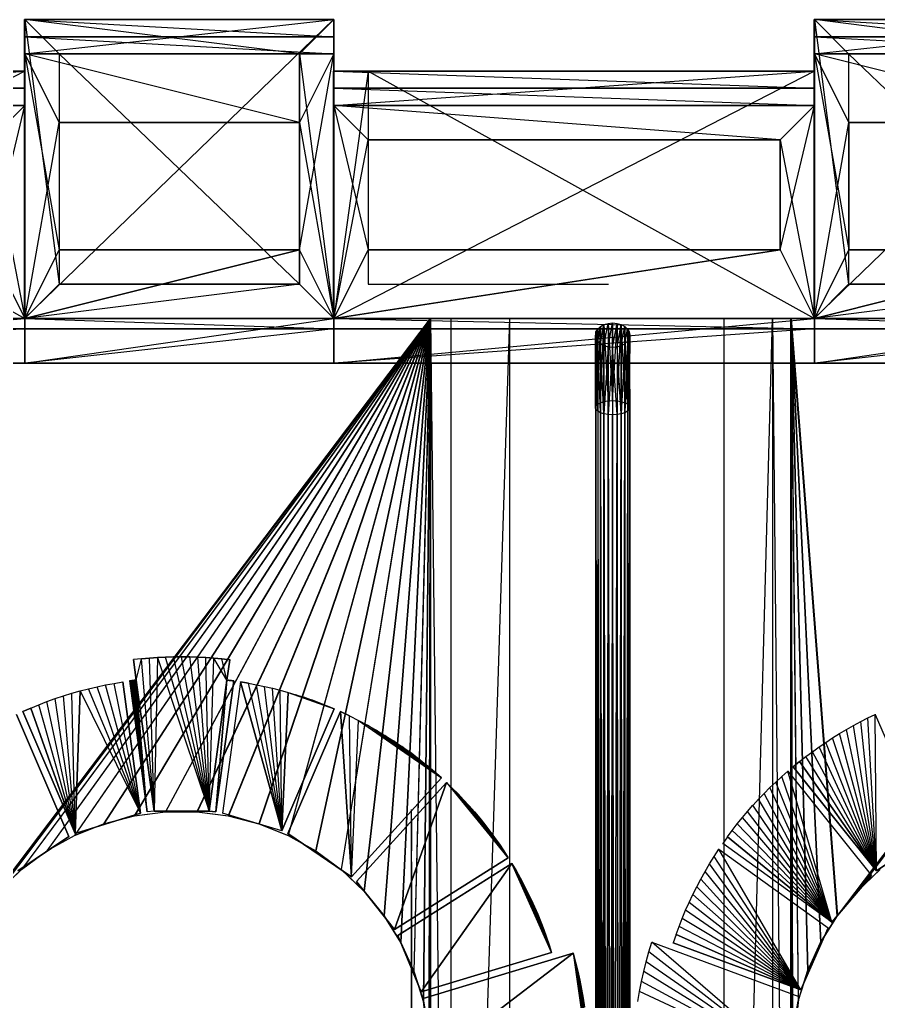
# Model space of a CAD drawing. Extents: x -41 to 47, y -35.8 to 51.3.
# Drawn here: x 22.722 to 25.222, y 44.107 to 46.965 of the extents above; entities that cross this region are included whole.
import ezdxf

# ---------------------------------------------------------------- set-up
doc = ezdxf.new("R2010")
doc.units = 0
doc.header["$MEASUREMENT"] = 0
doc.layers.add('PYDXF', color=8, linetype='CONTINUOUS')

msp = doc.modelspace()

# ---------------------------------------------------------------- linework, layer by layer
at = {"layer": 'PYDXF'}
for p, q in [((23.6357, 46.9654), (22.7362, 46.9654)), ((22.7362, 46.0954), (22.7362, 46.9654)), ((22.7362, 46.0954), (23.6357, 46.9654)), ((22.7366, 46.9654), (22.7362, 46.0954)), ((22.7362, 46.9654), (22.7366, 46.9654)), ((23.6361, 46.9654), (22.7366, 46.9654)), ((22.7366, 46.9654), (22.7366, 46.9154)), ((22.7366, 46.8654), (22.7366, 46.9654)), ((22.7366, 46.8654), (23.6361, 46.9654)), ((22.7366, 46.9654), (22.8365, 46.1954)), ((23.5361, 46.8654), (22.7366, 46.9654)), ((22.7366, 46.9654), (23.6361, 46.9654)), ((22.7366, 46.9654), (22.7366, 46.0954)), ((22.7366, 46.9654), (22.8365, 46.8654)), ((23.6357, 46.9654), (22.7366, 46.9654)), ((22.7366, 46.9654), (23.6362, 46.9154)), ((22.7366, 46.9154), (22.7366, 46.9654)), ((23.6361, 46.9654), (23.5361, 46.8654)), ((23.6357, 46.9654), (23.6357, 46.0954)), ((23.6357, 46.9654), (23.6361, 46.9654)), ((23.6357, 46.9654), (23.6361, 46.0954)), ((23.6361, 46.9654), (23.6361, 46.8654)), ((23.6361, 46.9654), (23.6361, 46.0954)), ((23.6362, 46.9654), (23.6362, 46.9154)), ((25.9344, 46.9654), (25.0349, 46.9654)), ((25.0349, 46.0954), (25.0349, 46.9654)), ((25.0349, 46.0954), (25.9344, 46.9654)), ((25.0353, 46.9654), (25.0349, 46.0954)), ((25.0349, 46.9654), (25.0353, 46.9654)), ((25.9348, 46.9654), (25.0353, 46.9654)), ((25.0353, 46.8654), (25.0353, 46.9654)), ((25.0353, 46.8654), (25.9348, 46.9654)), ((25.0354, 46.9154), (25.0353, 46.9654)), ((25.0353, 46.9654), (25.1352, 46.1954)), ((25.8348, 46.8654), (25.0353, 46.9654)), ((25.0353, 46.9654), (25.9348, 46.9654)), ((25.0353, 46.9654), (25.0353, 46.0954)), ((25.0353, 46.9654), (25.1352, 46.8654)), ((25.9344, 46.9654), (25.0353, 46.9654)), ((25.0354, 46.9654), (25.0354, 46.9154)), ((25.0354, 46.9654), (25.9349, 46.9654)), ((25.0354, 46.9654), (25.9349, 46.9154)), ((22.7366, 46.9154), (23.6361, 46.8654)), ((22.7366, 46.9154), (23.6362, 46.9154)), ((22.7366, 46.9154), (22.7366, 46.8654)), ((23.6362, 46.9154), (22.7366, 46.9154)), ((23.6361, 46.8654), (23.6361, 46.9154)), ((25.0354, 46.9154), (25.9349, 46.8654)), ((25.0354, 46.9154), (25.9349, 46.9154)), ((25.0354, 46.9154), (25.0354, 46.8654)), ((25.9349, 46.9154), (25.0354, 46.9154)), ((22.7366, 46.8654), (23.6361, 46.8654)), ((23.6361, 46.8654), (22.7366, 46.8654)), ((22.8365, 46.6654), (22.7366, 46.8654)), ((22.7366, 46.8654), (22.7366, 46.0954)), ((22.7366, 46.8654), (22.8365, 46.2954)), ((22.7366, 46.8654), (22.8365, 46.6654)), ((23.5361, 46.6654), (22.7366, 46.8654)), ((22.7366, 46.0954), (22.7366, 46.8654)), ((22.8365, 46.8654), (23.5361, 46.1954)), ((22.8365, 46.8654), (23.5361, 46.8654)), ((22.8365, 46.8654), (22.8365, 46.1954)), ((23.5361, 46.8654), (22.8365, 46.8654)), ((23.5361, 46.1954), (23.5361, 46.8654)), ((23.5361, 46.8654), (23.5361, 46.1954)), ((23.5361, 46.8654), (23.6361, 46.0954)), ((23.5361, 46.2954), (23.6361, 46.8654)), ((23.6361, 46.8654), (23.5362, 46.6654)), ((23.6361, 46.8654), (23.6361, 46.0954)), ((23.6361, 46.0954), (23.6361, 46.8654)), ((25.0353, 46.8654), (25.9348, 46.8654)), ((25.1353, 46.6654), (25.0353, 46.8654)), ((25.8349, 46.6654), (25.0353, 46.8654)), ((25.0353, 46.0954), (25.0353, 46.8654)), ((25.9349, 46.8654), (25.0354, 46.8654)), ((25.0354, 46.8654), (25.0354, 46.0954)), ((25.0354, 46.8654), (25.1353, 46.2954)), ((25.0354, 46.8654), (25.1353, 46.6654)), ((25.1352, 46.8654), (25.8348, 46.1954)), ((25.1352, 46.8654), (25.8348, 46.8654)), ((25.1352, 46.8654), (25.1352, 46.1954)), ((25.8348, 46.8654), (25.1352, 46.8654)), ((22.7361, 46.8154), (21.3369, 46.8154)), ((21.3369, 46.0954), (22.7361, 46.8154)), ((22.7366, 46.8154), (21.3373, 46.8154)), ((21.3373, 46.7154), (22.7366, 46.8154)), ((22.7361, 46.8154), (21.3373, 46.8154)), ((21.3374, 46.8154), (22.7366, 46.8154)), ((21.3374, 46.8154), (22.7366, 46.7654)), ((21.4372, 46.8154), (22.7365, 46.8154)), ((21.4372, 46.8154), (22.7365, 46.0954)), ((22.7361, 46.8154), (21.4372, 46.8154)), ((22.7361, 46.8154), (22.7361, 46.0954)), ((22.7361, 46.8154), (22.7365, 46.0954)), ((22.7365, 46.8154), (22.7361, 46.8154)), ((22.7365, 46.0954), (22.7365, 46.8154)), ((22.7366, 46.8154), (22.7366, 46.7154)), ((22.7366, 46.8154), (22.7366, 46.7654)), ((25.0349, 46.8154), (23.6356, 46.8154)), ((23.6356, 46.0954), (23.6356, 46.8154)), ((23.6356, 46.0954), (25.0349, 46.8154)), ((23.6356, 46.8154), (23.6361, 46.8154)), ((23.6361, 46.8154), (23.6356, 46.0954)), ((25.0353, 46.8154), (23.6361, 46.8154)), ((23.6361, 46.8154), (23.6361, 46.7654)), ((23.6361, 46.7154), (23.6361, 46.8154)), ((23.6361, 46.7154), (25.0353, 46.8154)), ((23.736, 46.8154), (23.6361, 46.0954)), ((23.6361, 46.8154), (23.6361, 46.0954)), ((23.736, 46.8154), (23.6361, 46.8154)), ((25.0349, 46.8154), (23.6361, 46.8154)), ((23.6361, 46.8154), (25.0354, 46.8154)), ((23.6361, 46.8154), (25.0354, 46.7654)), ((23.6361, 46.7654), (23.6361, 46.8154)), ((23.736, 46.8154), (23.736, 46.1954)), ((23.736, 46.8154), (25.0353, 46.8154)), ((23.736, 46.8154), (25.0353, 46.0954)), ((25.0349, 46.8154), (23.736, 46.8154)), ((25.0349, 46.8154), (25.0349, 46.0954)), ((25.0349, 46.8154), (25.0353, 46.0954)), ((25.0353, 46.8154), (25.0349, 46.8154)), ((25.0353, 46.8154), (25.0353, 46.7154)), ((25.0353, 46.0954), (25.0353, 46.8154)), ((25.0354, 46.8154), (25.0354, 46.7654)), ((21.3374, 46.7654), (22.7366, 46.7154)), ((21.3374, 46.7654), (22.7366, 46.7654)), ((22.7366, 46.7654), (21.3374, 46.7654)), ((22.7366, 46.7154), (22.7366, 46.7654)), ((23.6361, 46.7654), (25.0353, 46.7154)), ((23.6361, 46.7654), (25.0354, 46.7654)), ((23.6361, 46.7654), (23.6361, 46.7154)), ((25.0354, 46.7654), (23.6361, 46.7654)), ((25.0353, 46.7154), (25.0353, 46.7654)), ((21.3373, 46.7154), (22.7366, 46.7154)), ((22.7366, 46.7154), (21.3374, 46.7154)), ((22.7365, 46.7154), (22.6366, 46.6154)), ((22.6366, 46.2954), (22.7365, 46.7154)), ((22.7365, 46.7154), (22.7365, 46.0954)), ((22.7365, 46.0954), (22.7365, 46.7154)), ((25.0353, 46.7154), (23.6361, 46.7154)), ((23.6361, 46.7154), (25.0353, 46.7154)), ((23.736, 46.6154), (23.6361, 46.7154)), ((23.6361, 46.7154), (23.6361, 46.0954)), ((23.6361, 46.7154), (23.736, 46.2954)), ((23.6361, 46.7154), (23.736, 46.6154)), ((24.9354, 46.6154), (23.6361, 46.7154)), ((23.6361, 46.0954), (23.6361, 46.7154)), ((25.0353, 46.7154), (24.9354, 46.6154)), ((24.9354, 46.2954), (25.0353, 46.7154)), ((25.0353, 46.7154), (25.0353, 46.0954)), ((25.0353, 46.0954), (25.0353, 46.7154)), ((22.7366, 46.0954), (22.8365, 46.6654)), ((22.8365, 46.6654), (22.8365, 46.2954)), ((23.5361, 46.6654), (22.8365, 46.6654)), ((22.8365, 46.6654), (23.5362, 46.6654)), ((23.5361, 46.2954), (23.5361, 46.6654)), ((23.5362, 46.6654), (23.5361, 46.2954)), ((23.5362, 46.6654), (23.6361, 46.0954)), ((25.0353, 46.0954), (25.1353, 46.6654)), ((25.1353, 46.6654), (25.1353, 46.2954)), ((25.8349, 46.6654), (25.1353, 46.6654)), ((25.1353, 46.6654), (25.8349, 46.6654)), ((22.6366, 46.6154), (22.7365, 46.0954)), ((23.6361, 46.0954), (23.736, 46.6154)), ((23.736, 46.6154), (23.736, 46.2954)), ((24.9354, 46.6154), (23.736, 46.6154)), ((23.736, 46.6154), (24.9354, 46.6154)), ((24.9354, 46.6154), (25.0353, 46.0954)), ((24.9354, 46.6154), (24.9354, 46.2954)), ((24.9354, 46.2954), (24.9354, 46.6154)), ((22.6366, 46.2954), (22.7365, 46.0954)), ((23.5361, 46.2954), (22.7366, 46.0954)), ((22.7366, 46.0954), (23.5362, 46.2954)), ((22.8365, 46.2954), (22.7366, 46.0954)), ((22.7366, 46.0954), (22.8365, 46.2954)), ((23.5362, 46.2954), (22.8365, 46.2954)), ((22.8365, 46.2954), (23.5361, 46.2954)), ((23.6361, 46.0954), (23.5361, 46.2954)), ((23.6361, 46.0954), (24.9354, 46.2954)), ((24.9354, 46.2954), (23.6361, 46.0954)), ((23.736, 46.2954), (23.6361, 46.0954)), ((23.6361, 46.0954), (23.736, 46.2954)), ((24.9354, 46.2954), (23.736, 46.2954)), ((23.736, 46.2954), (24.9354, 46.2954)), ((24.9354, 46.2954), (25.0353, 46.0954)), ((25.8349, 46.2954), (25.0353, 46.0954)), ((25.0353, 46.0954), (25.1353, 46.2954)), ((25.0354, 46.0954), (25.8349, 46.2954)), ((25.1353, 46.2954), (25.0354, 46.0954)), ((25.8349, 46.2954), (25.1353, 46.2954)), ((25.1353, 46.2954), (25.8349, 46.2954)), ((22.8365, 46.1954), (22.7366, 46.0954)), ((23.5361, 46.1954), (22.7366, 46.0954)), ((23.5361, 46.1954), (22.8365, 46.1954)), ((22.8365, 46.1954), (23.5361, 46.1954)), ((23.6361, 46.0954), (23.5361, 46.1954)), ((23.736, 46.1954), (24.4356, 46.1954)), ((25.1352, 46.1954), (25.0353, 46.0954)), ((25.8348, 46.1954), (25.0353, 46.0954)), ((25.8348, 46.1954), (25.1352, 46.1954)), ((25.1352, 46.1954), (25.8348, 46.1954)), ((21.3369, 46.0954), (22.7361, 46.0954)), ((21.3369, 46.0954), (22.7365, 46.0954)), ((22.7365, 46.0954), (21.3373, 46.0954)), ((21.3373, 46.0954), (22.7365, 46.0954)), ((21.3373, 45.9654), (22.7365, 46.0954)), ((21.3374, 46.0954), (22.7366, 46.0654)), ((22.4671, 46.0954), (23.9171, 46.0954)), ((22.4677, 46.0954), (23.9177, 46.0954)), ((22.4677, 46.0954), (23.9171, 46.0954)), ((23.9171, 46.0954), (22.6022, 44.3564)), ((22.6028, 44.3564), (23.9177, 46.0954)), ((23.9171, 46.0954), (22.6602, 44.4276)), ((23.9177, 46.0954), (22.6608, 44.4276)), ((23.9171, 46.0954), (22.7267, 44.4909)), ((23.9177, 46.0954), (22.7273, 44.4909)), ((22.7365, 46.0954), (22.7361, 46.0954)), ((22.7362, 46.0954), (23.6357, 46.0954)), ((22.7362, 46.0954), (22.7366, 46.0954)), ((22.7362, 46.0954), (23.6361, 46.0954)), ((22.7365, 46.0954), (22.7366, 46.0654)), ((22.7365, 46.0954), (22.7365, 45.9654)), ((22.7365, 46.0954), (23.6361, 46.0954)), ((22.7365, 45.9654), (23.6361, 46.0954)), ((22.7366, 45.9654), (22.7365, 46.0954)), ((22.7366, 46.0654), (22.7366, 46.0954)), ((23.6361, 46.0954), (22.7366, 46.0954)), ((22.7366, 46.0954), (23.6361, 46.0654)), ((23.9171, 46.0954), (22.8007, 44.5452)), ((23.9177, 46.0954), (22.8013, 44.5452)), ((23.9171, 46.0954), (22.881, 44.5898)), ((23.9177, 46.0954), (22.8816, 44.5898)), ((23.9171, 46.0954), (22.9662, 44.6239)), ((23.9177, 46.0954), (22.9669, 44.6239)), ((23.9171, 46.0954), (23.0551, 44.6469)), ((23.9177, 46.0954), (23.0557, 44.6469)), ((23.9171, 46.0954), (23.1462, 44.6585)), ((23.9177, 46.0954), (23.1468, 44.6585)), ((23.9171, 46.0954), (23.238, 44.6585)), ((23.9177, 46.0954), (23.2386, 44.6585)), ((23.9171, 46.0954), (23.3291, 44.6469)), ((23.9177, 46.0954), (23.3297, 44.6469)), ((23.9171, 46.0954), (23.4179, 44.6239)), ((23.9177, 46.0954), (23.4186, 44.6239)), ((23.9171, 46.0954), (23.5032, 44.5898)), ((23.9177, 46.0954), (23.5039, 44.5898)), ((23.9171, 46.0954), (23.5835, 44.5452)), ((23.9177, 46.0954), (23.5841, 44.5452)), ((23.6356, 46.0954), (25.0349, 46.0954)), ((23.6356, 46.0954), (23.6361, 46.0954)), ((23.6356, 46.0954), (25.0353, 46.0954)), ((23.6361, 46.0954), (23.6357, 46.0954)), ((25.0353, 46.0954), (23.6361, 46.0954)), ((23.6361, 46.0654), (23.6361, 46.0954)), ((23.6361, 46.0954), (23.6361, 46.0654)), ((23.6361, 46.0954), (23.6361, 45.9654)), ((23.6361, 46.0954), (25.0353, 46.0954)), ((23.6361, 46.0954), (25.0354, 46.0654)), ((23.6361, 45.9654), (25.0353, 46.0954)), ((23.6361, 45.9654), (23.6361, 46.0954)), ((23.9171, 46.0954), (23.6575, 44.4909)), ((23.9177, 46.0954), (23.6581, 44.4909)), ((23.9171, 46.0954), (23.724, 44.4276)), ((23.9177, 46.0954), (23.7247, 44.4276)), ((23.9171, 46.0954), (23.782, 44.3564)), ((23.9177, 46.0954), (23.7827, 44.3564)), ((23.9171, 46.0954), (23.8305, 44.2785)), ((23.9177, 46.0954), (23.8312, 44.2785)), ((23.9171, 46.0954), (23.8689, 44.1951)), ((23.9177, 46.0954), (23.8695, 44.1951)), ((23.9171, 46.0954), (23.8963, 44.1074)), ((23.9177, 46.0954), (23.897, 44.1074)), ((23.9171, 46.0954), (23.9125, 44.0171)), ((23.9177, 46.0954), (23.9131, 44.0171)), ((23.9171, 46.0954), (23.9171, 43.9254)), ((23.9171, 46.0954), (23.9177, 46.0954)), ((23.9171, 46.0954), (23.9177, 43.9254)), ((23.9177, 46.0954), (23.9177, 43.9254)), ((24.9678, 46.0954), (23.9179, 46.0954)), ((23.9179, 46.0954), (23.9783, 46.0954)), ((23.9179, 46.0954), (23.9179, 40.7954)), ((23.9179, 46.0954), (23.9783, 40.7954)), ((23.9783, 46.0954), (24.148, 46.0954)), ((24.9678, 46.0954), (23.9783, 46.0954)), ((23.9783, 40.7954), (23.9783, 46.0954)), ((24.148, 46.0954), (23.9783, 40.7954)), ((24.148, 46.0954), (24.7719, 46.0954)), ((24.9678, 46.0954), (24.148, 46.0954)), ((24.148, 46.0954), (24.148, 40.7954)), ((24.4125, 46.0718), (24.4228, 46.0774)), ((24.4125, 46.0218), (24.4228, 46.0774)), ((24.4125, 45.85), (24.4228, 46.0774)), ((24.4228, 46.0774), (24.4349, 46.081)), ((24.4228, 46.0162), (24.4349, 46.081)), ((24.4228, 46.0774), (24.4228, 46.0162)), ((24.4228, 46.0774), (24.4349, 45.8554)), ((24.4228, 46.0774), (24.4228, 45.8533)), ((24.4349, 46.081), (24.4478, 46.0822)), ((24.4349, 46.0127), (24.4478, 46.0822)), ((24.4349, 46.081), (24.4349, 46.0127)), ((24.4349, 46.081), (24.4349, 45.8554)), ((24.4349, 46.081), (24.4478, 45.8561)), ((24.4478, 46.0822), (24.4608, 46.081)), ((24.4478, 46.0822), (24.4478, 46.0115)), ((24.4478, 45.8561), (24.4478, 46.0822)), ((24.4478, 46.0115), (24.4608, 46.081)), ((24.4478, 45.8561), (24.4608, 46.081)), ((24.4608, 46.081), (24.4728, 46.0774)), ((24.4608, 46.081), (24.4608, 46.0127)), ((24.4608, 46.081), (24.4608, 45.8554)), ((24.4608, 46.0127), (24.4728, 46.0774)), ((24.4608, 45.8554), (24.4728, 46.0774)), ((24.4728, 46.0774), (24.4832, 46.0718)), ((24.4728, 46.0774), (24.4728, 46.0162)), ((24.4728, 46.0774), (24.4728, 45.8533)), ((24.4728, 46.0774), (24.4832, 45.85)), ((24.9678, 46.0954), (24.7719, 46.0954)), ((24.7719, 46.0954), (24.913, 46.0954)), ((24.7719, 46.0954), (24.7719, 40.7954)), ((24.7719, 40.7954), (24.913, 46.0954)), ((24.913, 46.0954), (24.9678, 46.0954)), ((24.9678, 46.0954), (24.913, 46.0954)), ((24.913, 46.0954), (24.913, 40.7954)), ((24.913, 46.0954), (24.9678, 40.7954)), ((24.9671, 43.9254), (24.9671, 46.0954)), ((24.9671, 46.0954), (26.4171, 46.0954)), ((24.9671, 46.0954), (24.9717, 44.0171)), ((24.9671, 46.0954), (24.9678, 46.0954)), ((24.9678, 46.0954), (24.9671, 43.9254)), ((24.9671, 46.0954), (25.0536, 44.2785)), ((24.9671, 46.0954), (24.9879, 44.1074)), ((24.9671, 46.0954), (25.0153, 44.1951)), ((25.1022, 44.3564), (24.9671, 46.0954)), ((24.9678, 46.0954), (24.9678, 43.9254)), ((24.9724, 44.0171), (24.9678, 46.0954)), ((24.9678, 46.0954), (25.016, 44.1951)), ((24.9678, 46.0954), (24.9885, 44.1074)), ((24.9678, 46.0954), (25.1028, 44.3564)), ((24.9678, 46.0954), (25.0543, 44.2785)), ((24.9678, 46.0954), (26.4178, 46.0954)), ((24.9678, 46.0954), (24.9678, 40.7954)), ((24.9678, 40.7954), (24.9678, 46.0954)), ((24.9678, 46.0954), (26.4171, 46.0954)), ((25.0349, 46.0954), (25.9344, 46.0954)), ((25.0353, 46.0954), (25.0349, 46.0954)), ((25.0349, 46.0954), (25.0353, 46.0954)), ((25.0349, 46.0954), (25.9348, 46.0954)), ((25.0353, 46.0954), (25.0354, 46.0654)), ((25.0353, 46.0954), (25.0353, 45.9654)), ((25.9348, 46.0954), (25.0353, 46.0954)), ((25.9349, 46.0954), (25.0353, 46.0954)), ((25.0353, 46.0954), (25.9349, 46.0954)), ((25.0353, 45.9654), (25.9349, 46.0954)), ((25.0354, 45.9654), (25.0353, 46.0954)), ((25.0354, 46.0654), (25.0354, 46.0954)), ((25.0354, 46.0954), (25.0354, 46.0654)), ((25.0354, 46.0954), (25.9349, 46.0654)), ((26.4171, 46.0954), (25.1022, 44.3564)), ((25.1028, 44.3564), (26.4178, 46.0954)), ((26.4171, 46.0954), (25.1602, 44.4276)), ((26.4178, 46.0954), (25.1608, 44.4276)), ((21.3373, 46.0654), (22.7366, 46.0654)), ((22.7366, 46.0654), (21.3373, 45.9654)), ((22.7366, 46.0654), (21.3374, 46.0654)), ((22.7366, 45.9654), (22.7366, 46.0654)), ((22.7366, 46.0654), (23.6361, 46.0654)), ((23.6361, 46.0654), (22.7366, 45.9654)), ((22.7366, 46.0654), (22.7366, 45.9654)), ((23.6361, 46.0654), (22.7366, 46.0654)), ((23.6361, 46.0654), (25.0353, 46.0654)), ((25.0353, 46.0654), (23.6361, 45.9654)), ((23.6361, 46.0654), (23.6361, 45.9654)), ((25.0354, 46.0654), (23.6361, 46.0654)), ((24.3995, 46.056), (24.3978, 46.0468)), ((24.3978, 45.8354), (24.3995, 46.056)), ((24.3995, 46.056), (24.4045, 46.0645)), ((24.3995, 46.0377), (24.4045, 46.0645)), ((24.3995, 45.8407), (24.4045, 46.0645)), ((24.3995, 46.056), (24.3995, 46.0377)), ((24.3995, 46.056), (24.3995, 45.8407)), ((24.4045, 46.0292), (24.4125, 46.0718)), ((24.4045, 46.0645), (24.4125, 46.0718)), ((24.4045, 45.8457), (24.4125, 46.0718)), ((24.4045, 46.0645), (24.4045, 46.0292)), ((24.4045, 46.0645), (24.4045, 45.8457)), ((24.4125, 46.0718), (24.4125, 46.0218)), ((24.4125, 46.0718), (24.4125, 45.85)), ((24.4728, 46.0162), (24.4832, 46.0718)), ((24.4832, 46.0718), (24.4832, 46.0218)), ((24.4832, 46.0718), (24.4911, 46.0645)), ((24.4911, 45.8457), (24.4832, 46.0718)), ((24.4832, 45.85), (24.4832, 46.0718)), ((24.4832, 46.0218), (24.4911, 46.0645)), ((24.4911, 46.0645), (24.4961, 46.056)), ((24.4911, 46.0645), (24.4911, 46.0292)), ((24.4911, 46.0645), (24.4911, 45.8457)), ((24.4961, 45.8407), (24.4911, 46.0645)), ((24.4911, 46.0292), (24.4961, 46.056)), ((24.4961, 46.056), (24.4961, 46.0377)), ((24.4961, 46.056), (24.4978, 46.0468)), ((24.4961, 46.056), (24.4978, 45.8354)), ((24.4961, 45.8407), (24.4961, 46.056)), ((25.0353, 45.9654), (25.0353, 46.0654)), ((25.0354, 46.0654), (25.9349, 46.0654)), ((25.9349, 46.0654), (25.0354, 45.9654)), ((25.0354, 46.0654), (25.0354, 45.9654)), ((25.9349, 46.0654), (25.0354, 46.0654)), ((24.3995, 46.0377), (24.3978, 46.0468)), ((24.3995, 45.83), (24.3978, 46.0468)), ((24.3978, 46.0468), (24.3978, 45.8354)), ((24.3995, 46.0377), (24.4045, 46.0292)), ((24.3995, 46.0377), (24.3995, 45.83)), ((24.4045, 45.825), (24.3995, 46.0377)), ((24.4045, 46.0292), (24.4125, 46.0218)), ((24.4045, 46.0292), (24.4045, 45.825)), ((24.4125, 45.8207), (24.4045, 46.0292)), ((24.4125, 46.0218), (24.4228, 46.0162)), ((24.4125, 46.0218), (24.4125, 45.8207)), ((24.4228, 45.8174), (24.4125, 46.0218)), ((24.4728, 46.0162), (24.4832, 46.0218)), ((24.4832, 46.0218), (24.4728, 45.8174)), ((24.4832, 46.0218), (24.4911, 46.0292)), ((24.4911, 46.0292), (24.4832, 45.8207)), ((24.4832, 45.8207), (24.4832, 46.0218)), ((24.4911, 46.0292), (24.4961, 46.0377)), ((24.4961, 46.0377), (24.4911, 45.825)), ((24.4911, 46.0292), (24.4911, 45.825)), ((24.4961, 46.0377), (24.4978, 46.0468)), ((24.4978, 46.0468), (24.4961, 45.83)), ((24.4961, 45.83), (24.4961, 46.0377)), ((24.4978, 45.8354), (24.4978, 46.0468)), ((24.4228, 46.0162), (24.4349, 46.0127)), ((24.4228, 45.8174), (24.4228, 46.0162)), ((24.4349, 46.0127), (24.4228, 45.8174)), ((24.4349, 46.0127), (24.4478, 46.0115)), ((24.4349, 45.8154), (24.4349, 46.0127)), ((24.4478, 46.0115), (24.4349, 45.8154)), ((24.4478, 46.0115), (24.4608, 46.0127)), ((24.4608, 45.8154), (24.4478, 46.0115)), ((24.4478, 46.0115), (24.4478, 45.8147)), ((24.4608, 46.0127), (24.4728, 46.0162)), ((24.4728, 45.8174), (24.4608, 46.0127)), ((24.4608, 46.0127), (24.4608, 45.8154)), ((24.4728, 45.8174), (24.4728, 46.0162)), ((22.7365, 45.9654), (21.3373, 45.9654)), ((21.3373, 45.9654), (22.7366, 45.9654)), ((23.6361, 45.9654), (22.7365, 45.9654)), ((22.7366, 45.9654), (23.6361, 45.9654)), ((25.0353, 45.9654), (23.6361, 45.9654)), ((23.6361, 45.9654), (25.0353, 45.9654)), ((24.4478, 45.9854), (24.4478, 45.8354)), ((25.9349, 45.9654), (25.0353, 45.9654)), ((25.0354, 45.9654), (25.9349, 45.9654)), ((24.4045, 45.8457), (24.4125, 45.85)), ((24.4125, 45.85), (24.4228, 45.8533)), ((24.4125, 40.21), (24.4125, 45.85)), ((24.4125, 45.85), (24.4228, 40.2133)), ((24.4228, 45.8533), (24.4349, 45.8554)), ((24.4228, 45.8533), (24.4228, 40.2133)), ((24.4228, 45.8533), (24.4349, 40.2154)), ((24.4349, 45.8554), (24.4478, 45.8561)), ((24.4349, 45.8554), (24.4478, 40.2161)), ((24.4349, 40.2154), (24.4349, 45.8554)), ((24.4478, 45.8561), (24.4608, 45.8554)), ((24.4478, 45.8561), (24.4478, 40.2161)), ((24.4478, 40.2161), (24.4608, 45.8554)), ((24.4608, 45.8554), (24.4728, 45.8533)), ((24.4608, 45.8554), (24.4608, 40.2154)), ((24.4608, 40.2154), (24.4728, 45.8533)), ((24.4728, 45.8533), (24.4832, 45.85)), ((24.4728, 45.8533), (24.4728, 40.2133)), ((24.4728, 40.2133), (24.4832, 45.85)), ((24.4911, 45.8457), (24.4832, 45.85)), ((24.4911, 40.2057), (24.4832, 45.85)), ((24.4832, 45.85), (24.4832, 40.21)), ((24.3978, 45.8354), (24.3995, 45.8407)), ((24.3978, 45.8354), (24.3995, 40.2007)), ((24.3978, 45.8354), (24.3978, 40.1954)), ((24.3995, 45.83), (24.3978, 45.8354)), ((24.3995, 45.83), (24.3978, 40.1954)), ((24.3995, 45.8407), (24.4045, 45.8457)), ((24.3995, 45.8407), (24.3995, 40.2007)), ((24.3995, 45.8407), (24.4045, 40.2057)), ((24.3995, 45.83), (24.3995, 40.19)), ((24.4045, 45.825), (24.3995, 45.83)), ((24.4045, 45.825), (24.3995, 40.19)), ((24.4045, 45.8457), (24.4045, 40.2057)), ((24.4045, 45.8457), (24.4125, 40.21)), ((24.4125, 45.8207), (24.4045, 45.825)), ((24.4045, 45.825), (24.4045, 40.185)), ((24.4125, 45.8207), (24.4045, 40.185)), ((24.4228, 45.8174), (24.4125, 45.8207)), ((24.4125, 45.8207), (24.4125, 40.1807)), ((24.4478, 45.8354), (24.4478, 40.1954)), ((24.4832, 45.8207), (24.4728, 45.8174)), ((24.4911, 45.825), (24.4832, 40.1807)), ((24.4911, 45.825), (24.4832, 45.8207)), ((24.4832, 40.1807), (24.4832, 45.8207)), ((24.4961, 45.8407), (24.4911, 45.8457)), ((24.4911, 45.8457), (24.4961, 40.2007)), ((24.4911, 45.8457), (24.4911, 40.2057)), ((24.4961, 45.83), (24.4911, 40.185)), ((24.4961, 45.83), (24.4911, 45.825)), ((24.4911, 45.825), (24.4911, 40.185)), ((24.4961, 45.8407), (24.4961, 40.2007)), ((24.4961, 45.8407), (24.4978, 45.8354)), ((24.4961, 45.8407), (24.4978, 40.1954)), ((24.4978, 45.8354), (24.4961, 40.19)), ((24.4978, 45.8354), (24.4961, 45.83)), ((24.4961, 45.83), (24.4961, 40.19)), ((24.4978, 45.8354), (24.4978, 40.1954)), ((24.4228, 45.8174), (24.4125, 40.1807)), ((24.4349, 45.8154), (24.4228, 45.8174)), ((24.4228, 40.1774), (24.4228, 45.8174)), ((24.4349, 45.8154), (24.4228, 40.1774)), ((24.4478, 45.8147), (24.4349, 45.8154)), ((24.4349, 40.1754), (24.4349, 45.8154)), ((24.4478, 45.8147), (24.4349, 40.1754)), ((24.4608, 45.8154), (24.4478, 45.8147)), ((24.4478, 45.8147), (24.4478, 40.1747)), ((24.4608, 40.1754), (24.4478, 45.8147)), ((24.4728, 45.8174), (24.4608, 45.8154)), ((24.4608, 45.8154), (24.4608, 40.1754)), ((24.4728, 40.1774), (24.4608, 45.8154)), ((24.4728, 45.8174), (24.4728, 40.1774)), ((24.4832, 40.1807), (24.4728, 45.8174)), ((23.0766, 45.1045), (23.0534, 45.102)), ((23.0614, 45.0426), (23.0766, 45.1045)), ((23.0766, 45.1045), (23.0999, 45.1066)), ((23.0999, 45.1066), (23.0766, 45.1045)), ((23.1132, 44.661), (23.0766, 45.1045)), ((23.0999, 45.1066), (23.1232, 45.1082)), ((23.1232, 45.1082), (23.0999, 45.1066)), ((23.1132, 44.661), (23.0999, 45.1066)), ((23.1232, 45.1082), (23.1132, 44.661)), ((23.1232, 45.1082), (23.1466, 45.1093)), ((23.1465, 45.1093), (23.1232, 45.1082)), ((23.1232, 45.1082), (23.273, 44.661)), ((23.1699, 45.11), (23.1465, 45.1093)), ((23.1466, 45.1093), (23.1699, 45.11)), ((23.273, 44.661), (23.1466, 45.1093)), ((23.1699, 45.11), (23.1933, 45.1102)), ((23.1933, 45.1102), (23.1699, 45.11)), ((23.273, 44.661), (23.1699, 45.11)), ((23.2167, 45.11), (23.1933, 45.1102)), ((23.1933, 45.1102), (23.2167, 45.11)), ((23.273, 44.661), (23.1933, 45.1102)), ((23.24, 45.1093), (23.2167, 45.11)), ((23.2167, 45.11), (23.2401, 45.1093)), ((23.273, 44.661), (23.2167, 45.11)), ((23.2634, 45.1081), (23.24, 45.1093)), ((23.2401, 45.1093), (23.2634, 45.1081)), ((23.273, 44.661), (23.2401, 45.1093)), ((23.2634, 45.1081), (23.2867, 45.1065)), ((23.2867, 45.1065), (23.2634, 45.1081)), ((23.273, 44.661), (23.2634, 45.1081)), ((23.273, 44.661), (23.2867, 45.1065)), ((23.31, 45.1044), (23.2867, 45.1065)), ((23.2867, 45.1065), (23.31, 45.1044)), ((23.3251, 45.0424), (23.2867, 45.1065)), ((23.31, 45.1044), (23.3332, 45.1019)), ((23.3332, 45.1019), (23.31, 45.1044)), ((23.3251, 45.0424), (23.31, 45.1044)), ((23.0533, 45.1022), (23.0533, 45.102)), ((23.0533, 45.102), (23.0614, 45.0426)), ((23.0614, 45.0426), (23.0534, 45.102)), ((23.3332, 45.1019), (23.3251, 45.0424)), ((23.3251, 45.0424), (23.3332, 45.1019)), ((23.3333, 45.1021), (23.3332, 45.1019)), ((22.9223, 45.0173), (22.947, 45.0231)), ((22.947, 45.0231), (22.9718, 45.0283)), ((23.0735, 44.6555), (22.947, 45.0231)), ((22.9718, 45.0283), (22.9967, 45.033)), ((23.0735, 44.6555), (22.9718, 45.0283)), ((23.0735, 44.6555), (22.9967, 45.033)), ((22.9968, 45.033), (23.0218, 45.0372)), ((23.0217, 45.0374), (23.0218, 45.0372)), ((23.0735, 44.6555), (23.0218, 45.0372)), ((23.0218, 45.0372), (23.0735, 44.6555)), ((23.0432, 45.0403), (23.0416, 45.04)), ((23.0416, 45.04), (23.0933, 44.6586)), ((23.0449, 45.0405), (23.0432, 45.0403)), ((23.0432, 45.0403), (23.0449, 45.0405)), ((23.0933, 44.6586), (23.0432, 45.0403)), ((23.0465, 45.0407), (23.0449, 45.0405)), ((23.0449, 45.0405), (23.0465, 45.0407)), ((23.0933, 44.6586), (23.0449, 45.0405)), ((23.0482, 45.0409), (23.0465, 45.0407)), ((23.0465, 45.0407), (23.0482, 45.0409)), ((23.0933, 44.6586), (23.0465, 45.0407)), ((23.0498, 45.0411), (23.0482, 45.0409)), ((23.0482, 45.0409), (23.0498, 45.0411)), ((23.0933, 44.6586), (23.0482, 45.0409)), ((23.0515, 45.0413), (23.0498, 45.0411)), ((23.0498, 45.0411), (23.0515, 45.0413)), ((23.0933, 44.6586), (23.0498, 45.0411)), ((23.0515, 45.0413), (23.0531, 45.0415)), ((23.0531, 45.0415), (23.0515, 45.0413)), ((23.0933, 44.6586), (23.0515, 45.0413)), ((23.0548, 45.0418), (23.0531, 45.0415)), ((23.0531, 45.0415), (23.0548, 45.0418)), ((23.0933, 44.6586), (23.0531, 45.0415)), ((23.0548, 45.0418), (23.0565, 45.042)), ((23.0564, 45.042), (23.0548, 45.0418)), ((23.0933, 44.6586), (23.0548, 45.0418)), ((23.0581, 45.0422), (23.0564, 45.042)), ((23.0565, 45.042), (23.0581, 45.0422)), ((23.0933, 44.6586), (23.0565, 45.042)), ((23.0597, 45.0424), (23.0581, 45.0422)), ((23.0581, 45.0422), (23.0598, 45.0424)), ((23.0933, 44.6586), (23.0581, 45.0422)), ((23.0614, 45.0426), (23.0597, 45.0424)), ((23.0598, 45.0424), (23.0614, 45.0426)), ((23.0933, 44.6586), (23.0598, 45.0424)), ((23.0614, 45.0426), (23.1132, 44.661)), ((23.1132, 44.661), (23.0614, 45.0426)), ((23.0933, 44.6586), (23.0614, 45.0426)), ((23.3251, 45.0424), (23.273, 44.661)), ((23.273, 44.661), (23.3251, 45.0424)), ((23.3251, 45.0424), (23.2929, 44.6585)), ((23.2929, 44.6585), (23.3251, 45.0424)), ((23.2929, 44.6585), (23.3449, 45.0399)), ((23.3449, 45.0399), (23.2929, 44.6585)), ((23.3647, 45.037), (23.3126, 44.6554)), ((23.3251, 45.0424), (23.3268, 45.0422)), ((23.3251, 45.0424), (23.3449, 45.0399)), ((23.3267, 45.0422), (23.3284, 45.042)), ((23.3449, 45.0399), (23.3267, 45.0422)), ((23.3284, 45.042), (23.3301, 45.0418)), ((23.3449, 45.0399), (23.3284, 45.042)), ((23.3301, 45.0418), (23.3317, 45.0416)), ((23.3449, 45.0399), (23.3301, 45.0418)), ((23.3317, 45.0416), (23.3334, 45.0414)), ((23.3449, 45.0399), (23.3317, 45.0416)), ((23.3334, 45.0414), (23.335, 45.0412)), ((23.3449, 45.0399), (23.3334, 45.0414)), ((23.3449, 45.0399), (23.335, 45.0412)), ((23.335, 45.0412), (23.3367, 45.041)), ((23.3449, 45.0399), (23.3367, 45.041)), ((23.3367, 45.041), (23.3383, 45.0408)), ((23.3449, 45.0399), (23.3383, 45.0408)), ((23.3383, 45.0408), (23.34, 45.0406)), ((23.3449, 45.0399), (23.34, 45.0406)), ((23.34, 45.0406), (23.3416, 45.0404)), ((23.3416, 45.0404), (23.3433, 45.0401)), ((23.3449, 45.0399), (23.3416, 45.0404)), ((23.3449, 45.0399), (23.3433, 45.0401)), ((23.3433, 45.0401), (23.345, 45.0399)), ((23.3647, 45.037), (23.4847, 44.604)), ((23.3647, 45.037), (23.3881, 45.0332)), ((23.4847, 44.604), (23.3647, 45.037)), ((23.3881, 45.0332), (23.3647, 45.037)), ((23.3881, 45.0332), (23.4114, 45.0288)), ((23.4847, 44.604), (23.3881, 45.0332)), ((23.4114, 45.0288), (23.4346, 45.0239)), ((23.4847, 44.604), (23.4114, 45.0288)), ((23.4346, 45.0239), (23.4577, 45.0186)), ((23.4847, 44.604), (23.4346, 45.0239)), ((23.4847, 44.604), (23.4577, 45.0186)), ((23.4577, 45.0186), (23.4806, 45.0128)), ((22.8251, 44.9885), (22.8492, 44.9965)), ((22.8492, 44.9965), (22.8734, 45.004)), ((22.8832, 44.596), (22.8492, 44.9965)), ((22.8734, 45.004), (22.8978, 45.0109)), ((22.8832, 44.596), (22.8734, 45.004)), ((22.8832, 44.596), (22.8978, 45.0109)), ((22.8978, 45.0109), (22.8832, 44.596)), ((22.8978, 45.0109), (22.9223, 45.0173)), ((22.8978, 45.0109), (23.0735, 44.6555)), ((23.0735, 44.6555), (22.9223, 45.0173)), ((23.4806, 45.0128), (23.5035, 45.0065)), ((23.4847, 44.604), (23.4806, 45.0128)), ((23.4847, 44.604), (23.5035, 45.0065)), ((23.5035, 45.0065), (23.4847, 44.604)), ((23.5035, 45.0065), (23.5262, 44.9997)), ((23.5035, 45.0065), (23.6372, 44.9587)), ((23.5262, 44.9997), (23.5487, 44.9924)), ((23.6372, 44.9587), (23.5262, 44.9997)), ((23.6372, 44.9587), (23.5487, 44.9924)), ((23.5487, 44.9924), (23.5711, 44.9847)), ((22.7541, 44.9612), (22.7309, 44.951)), ((22.7309, 44.951), (22.7541, 44.9612)), ((22.7541, 44.9612), (22.7776, 44.9708)), ((22.7541, 44.9612), (22.8832, 44.596)), ((22.8832, 44.596), (22.7541, 44.9612)), ((22.7776, 44.9708), (22.8012, 44.9799)), ((22.8832, 44.596), (22.7776, 44.9708)), ((22.8012, 44.9799), (22.8251, 44.9885)), ((22.8832, 44.596), (22.8012, 44.9799)), ((22.8832, 44.596), (22.8251, 44.9885)), ((23.5711, 44.9847), (23.5934, 44.9765)), ((23.6372, 44.9587), (23.5711, 44.9847)), ((23.5933, 44.9765), (23.6154, 44.9678)), ((23.6372, 44.9587), (23.5933, 44.9765)), ((23.6154, 44.9678), (23.6373, 44.9587)), ((23.6372, 44.9587), (23.6154, 44.9678)), ((22.7127, 44.9427), (22.8653, 44.5872)), ((22.8652, 44.5872), (22.7127, 44.9427)), ((22.7308, 44.9512), (22.7309, 44.951)), ((22.8832, 44.596), (22.7309, 44.951)), ((22.7309, 44.951), (22.8832, 44.596)), ((23.4847, 44.604), (23.6372, 44.9587)), ((23.6373, 44.9587), (23.4847, 44.604)), ((23.6556, 44.9506), (23.5029, 44.5957)), ((23.5029, 44.5957), (23.6556, 44.9506)), ((23.6556, 44.9508), (23.6556, 44.9506)), ((23.6556, 44.9506), (23.6879, 44.47)), ((23.6556, 44.9506), (23.6822, 44.9382)), ((23.6879, 44.47), (23.6556, 44.9506)), ((23.6822, 44.9382), (23.6556, 44.9506)), ((23.6822, 44.9382), (23.7085, 44.925)), ((23.6879, 44.47), (23.6822, 44.9382)), ((25.1703, 44.9215), (25.1914, 44.9323)), ((25.1914, 44.9323), (25.2127, 44.9427)), ((25.2166, 44.4872), (25.1914, 44.9323)), ((25.2124, 44.9433), (25.2127, 44.9427)), ((25.2166, 44.4872), (25.2127, 44.9427)), ((25.2127, 44.9427), (25.3652, 44.5872)), ((23.6879, 44.47), (23.7085, 44.925)), ((23.7085, 44.925), (23.9495, 44.7577)), ((23.7085, 44.925), (23.7345, 44.9112)), ((23.7345, 44.9112), (23.7601, 44.8967)), ((23.9495, 44.7577), (23.7345, 44.9112)), ((25.1288, 44.8987), (25.1494, 44.9103)), ((25.1494, 44.9103), (25.1703, 44.9215)), ((25.2166, 44.4872), (25.1494, 44.9103)), ((25.2166, 44.4872), (25.1703, 44.9215)), ((23.9495, 44.7577), (23.7601, 44.8967)), ((23.7601, 44.8967), (23.7853, 44.8815)), ((23.7853, 44.8815), (23.8101, 44.8657)), ((23.9495, 44.7577), (23.7853, 44.8815)), ((25.0883, 44.874), (25.1084, 44.8866)), ((25.1084, 44.8866), (25.1288, 44.8987)), ((25.2166, 44.4872), (25.1084, 44.8866)), ((25.2166, 44.4872), (25.1288, 44.8987)), ((23.8101, 44.8657), (23.8345, 44.8493)), ((23.9495, 44.7577), (23.8101, 44.8657)), ((23.8345, 44.8493), (23.8584, 44.8322)), ((23.9495, 44.7577), (23.8345, 44.8493)), ((25.0296, 44.834), (25.0489, 44.8478)), ((25.0489, 44.8478), (25.0685, 44.8611)), ((25.2166, 44.4872), (25.0489, 44.8478)), ((25.0685, 44.8611), (25.0883, 44.874)), ((25.2166, 44.4872), (25.0685, 44.8611)), ((25.2166, 44.4872), (25.0883, 44.874)), ((23.9495, 44.7577), (23.8584, 44.8322)), ((23.8584, 44.8322), (23.8819, 44.8144)), ((24.9919, 44.8053), (25.0106, 44.8198)), ((25.0106, 44.8198), (25.0296, 44.834)), ((25.2166, 44.4872), (25.0106, 44.8198)), ((25.2166, 44.4872), (25.0296, 44.834)), ((23.9495, 44.7577), (23.8819, 44.8144)), ((23.8819, 44.8144), (23.9049, 44.7961)), ((23.9049, 44.7961), (23.9275, 44.7772)), ((23.9495, 44.7577), (23.9049, 44.7961)), ((24.9734, 44.7904), (24.9735, 44.7903)), ((24.9919, 44.8053), (24.9736, 44.7903)), ((24.9736, 44.7903), (24.9919, 44.8053)), ((25.2166, 44.4872), (24.9736, 44.7903)), ((24.9736, 44.7903), (25.2166, 44.4872)), ((24.9919, 44.8053), (25.2166, 44.4872)), ((25.2166, 44.4872), (24.9919, 44.8053)), ((23.9495, 44.7577), (23.9274, 44.7772)), ((23.9275, 44.7772), (23.9495, 44.7577)), ((24.923, 44.7457), (24.9405, 44.7617)), ((24.9405, 44.7617), (24.9583, 44.7774)), ((25.0863, 44.3377), (24.9405, 44.7617)), ((24.9578, 44.7779), (24.9583, 44.7774)), ((25.0863, 44.3377), (24.9583, 44.7774)), ((24.9583, 44.7774), (25.2017, 44.4738)), ((23.6879, 44.47), (23.9495, 44.7577)), ((23.9495, 44.7577), (23.6879, 44.47)), ((23.9641, 44.7441), (23.7023, 44.4561)), ((23.9641, 44.7441), (23.8128, 44.3162)), ((23.8128, 44.3162), (23.9642, 44.7441)), ((23.9643, 44.7442), (23.9641, 44.7441)), ((23.9641, 44.7441), (24.1444, 44.5252)), ((23.9641, 44.7441), (23.9812, 44.7277)), ((23.9812, 44.7277), (23.9642, 44.7441)), ((24.9059, 44.7293), (24.9231, 44.7457)), ((25.0863, 44.3377), (24.923, 44.7457)), ((23.9812, 44.7277), (23.9979, 44.7109)), ((24.1444, 44.5252), (23.9812, 44.7277)), ((24.1444, 44.5252), (23.9979, 44.7109)), ((23.998, 44.7109), (24.0143, 44.6938)), ((24.8728, 44.6955), (24.8892, 44.7126)), ((24.8892, 44.7126), (24.9059, 44.7293)), ((25.0863, 44.3377), (24.8892, 44.7126)), ((25.0863, 44.3377), (24.9059, 44.7293)), ((24.0143, 44.6938), (24.0303, 44.6763)), ((24.1444, 44.5252), (24.0143, 44.6938)), ((24.1444, 44.5252), (24.0303, 44.6763)), ((24.0303, 44.6763), (24.046, 44.6585)), ((24.8411, 44.6602), (24.8567, 44.678)), ((25.0863, 44.3377), (24.8567, 44.678)), ((24.8568, 44.678), (24.8728, 44.6955)), ((25.0863, 44.3377), (24.8728, 44.6955)), ((22.8832, 44.596), (23.0735, 44.6555)), ((23.0735, 44.6555), (22.8832, 44.596)), ((22.9662, 44.6239), (23.0551, 44.6469)), ((22.9662, 44.6239), (23.0557, 44.6469)), ((22.9669, 44.6239), (23.0557, 44.6469)), ((23.0551, 44.6469), (23.1462, 44.6585)), ((23.0551, 44.6469), (23.1468, 44.6585)), ((23.0557, 44.6469), (23.0551, 44.6469)), ((23.0557, 44.6469), (23.1468, 44.6585)), ((23.1132, 44.661), (23.0933, 44.6586)), ((23.273, 44.661), (23.1132, 44.661)), ((23.1132, 44.661), (23.273, 44.661)), ((23.1462, 44.6585), (23.238, 44.6585)), ((23.1462, 44.6585), (23.2386, 44.6585)), ((23.1468, 44.6585), (23.1462, 44.6585)), ((23.1468, 44.6585), (23.2386, 44.6585)), ((23.238, 44.6585), (23.3291, 44.6469)), ((23.238, 44.6585), (23.3297, 44.6469)), ((23.2386, 44.6585), (23.238, 44.6585)), ((23.2386, 44.6585), (23.3297, 44.6469)), ((23.2929, 44.6585), (23.273, 44.661)), ((23.273, 44.661), (23.2929, 44.6585)), ((23.4847, 44.604), (23.3126, 44.6554)), ((23.3291, 44.6469), (23.4179, 44.6239)), ((23.3291, 44.6469), (23.4186, 44.6239)), ((23.3297, 44.6469), (23.3291, 44.6469)), ((23.3297, 44.6469), (23.4186, 44.6239)), ((23.8625, 44.6388), (23.8625, 44.6654)), ((24.1444, 44.5252), (24.0459, 44.6585)), ((24.0459, 44.6585), (24.0612, 44.6404)), ((24.8258, 44.6421), (24.8411, 44.6602)), ((25.0863, 44.3377), (24.8411, 44.6602)), ((22.881, 44.5898), (22.9662, 44.6239)), ((22.881, 44.5898), (22.9669, 44.6239)), ((22.8816, 44.5898), (22.9669, 44.6239)), ((22.9669, 44.6239), (22.9662, 44.6239)), ((23.4179, 44.6239), (23.5032, 44.5898)), ((23.4186, 44.6239), (23.4179, 44.6239)), ((23.4179, 44.6239), (23.5039, 44.5898)), ((23.4186, 44.6239), (23.5039, 44.5898)), ((23.8625, 44.5354), (23.8625, 44.6388)), ((23.8625, 44.6388), (23.8625, 44.5454)), ((24.0612, 44.6404), (24.0761, 44.6219)), ((24.1444, 44.5252), (24.0612, 44.6404)), ((24.0761, 44.6219), (24.0905, 44.6031)), ((24.1444, 44.5252), (24.0761, 44.6219)), ((24.7964, 44.605), (24.8109, 44.6237)), ((24.8109, 44.6237), (24.8258, 44.6421)), ((25.0863, 44.3377), (24.8109, 44.6237)), ((25.0863, 44.3377), (24.8258, 44.6421)), ((22.8007, 44.5452), (22.881, 44.5898)), ((22.8007, 44.5452), (22.8816, 44.5898)), ((22.8013, 44.5452), (22.8816, 44.5898)), ((22.8816, 44.5898), (22.881, 44.5898)), ((23.6879, 44.47), (23.5029, 44.5957)), ((23.5029, 44.5957), (23.6879, 44.47)), ((23.5032, 44.5898), (23.5835, 44.5452)), ((23.5039, 44.5898), (23.5032, 44.5898)), ((23.5032, 44.5898), (23.5841, 44.5452)), ((23.5039, 44.5898), (23.5841, 44.5452)), ((24.0905, 44.6031), (24.1046, 44.5841)), ((24.1444, 44.5252), (24.0905, 44.6031)), ((24.7823, 44.586), (24.7964, 44.605)), ((25.0863, 44.3377), (24.7964, 44.605)), ((22.7167, 44.4872), (22.8652, 44.5872)), ((22.8653, 44.5872), (22.7167, 44.4872)), ((24.1046, 44.5841), (24.1183, 44.5647)), ((24.1444, 44.5252), (24.1046, 44.5841)), ((24.1183, 44.5647), (24.1315, 44.5451)), ((24.1444, 44.5252), (24.1183, 44.5647)), ((24.7684, 44.5668), (24.7686, 44.5667)), ((24.7823, 44.586), (24.7685, 44.5667)), ((25.0863, 44.3377), (24.7685, 44.5667)), ((24.7823, 44.586), (25.0863, 44.3377)), ((25.0863, 44.3377), (24.7823, 44.586)), ((25.2166, 44.4872), (25.3652, 44.5872)), ((25.3652, 44.5872), (25.2166, 44.4872)), ((22.7267, 44.4909), (22.8007, 44.5452)), ((22.7267, 44.4909), (22.8013, 44.5452)), ((22.7273, 44.4909), (22.8013, 44.5452)), ((22.8013, 44.5452), (22.8007, 44.5452)), ((23.5835, 44.5452), (23.6575, 44.4909)), ((23.5841, 44.5452), (23.5835, 44.5452)), ((23.5835, 44.5452), (23.6581, 44.4909)), ((23.5841, 44.5452), (23.6581, 44.4909)), ((23.8625, 44.5138), (23.8625, 44.5454)), ((23.8625, 44.5086), (23.8625, 44.5354)), ((24.1444, 44.5252), (24.1315, 44.5451)), ((24.1316, 44.5451), (24.1444, 44.5252)), ((24.7435, 44.5289), (24.7573, 44.5501)), ((24.7567, 44.5505), (24.7573, 44.5501)), ((24.9958, 44.1402), (24.7573, 44.5501)), ((24.7573, 44.5501), (25.0755, 44.3208)), ((23.8128, 44.3162), (24.1444, 44.5252)), ((24.1444, 44.5252), (23.8128, 44.3162)), ((24.1549, 44.5082), (23.8229, 44.2989)), ((23.8229, 44.2989), (24.1549, 44.5082)), ((23.8625, 44.4706), (23.8625, 44.5138)), ((23.8625, 44.5138), (23.8625, 44.5086)), ((23.8625, 44.2537), (23.8625, 44.5086)), ((23.8625, 44.5086), (23.8625, 44.4706)), ((24.1549, 44.5082), (23.8911, 44.1352)), ((23.8911, 44.1352), (24.1549, 44.5082)), ((24.155, 44.5083), (24.1549, 44.5082)), ((24.1549, 44.5082), (24.167, 44.4878)), ((24.167, 44.4878), (24.1549, 44.5082)), ((24.2701, 44.2491), (24.1549, 44.5082)), ((24.1549, 44.5082), (24.2701, 44.2491)), ((24.7172, 44.4855), (24.7301, 44.5073)), ((24.7301, 44.5073), (24.7435, 44.5289)), ((24.9958, 44.1402), (24.7301, 44.5073)), ((24.9958, 44.1402), (24.7434, 44.5289)), ((22.6602, 44.4276), (22.7267, 44.4909)), ((22.6602, 44.4276), (22.7273, 44.4909)), ((22.6608, 44.4276), (22.7273, 44.4909)), ((22.7273, 44.4909), (22.7267, 44.4909)), ((23.6575, 44.4909), (23.724, 44.4276)), ((23.6575, 44.4909), (23.7247, 44.4276)), ((23.6581, 44.4909), (23.6575, 44.4909)), ((23.6581, 44.4909), (23.7247, 44.4276)), ((24.1669, 44.4878), (24.1786, 44.4672)), ((24.2701, 44.2491), (24.1669, 44.4878)), ((24.7048, 44.4633), (24.7172, 44.4855)), ((24.9958, 44.1402), (24.7172, 44.4855)), ((25.1602, 44.4276), (25.2267, 44.4909)), ((25.1602, 44.4276), (25.2274, 44.4909)), ((25.1608, 44.4276), (25.2274, 44.4909)), ((23.8128, 44.3162), (23.7023, 44.4561)), ((23.7024, 44.4561), (23.8128, 44.3162)), ((23.8625, 44.2057), (23.8625, 44.4706)), ((23.8625, 44.4706), (23.8625, 44.2125)), ((24.1786, 44.4672), (24.1898, 44.4463)), ((24.2701, 44.2491), (24.1786, 44.4672)), ((24.693, 44.4409), (24.7048, 44.4633)), ((24.9958, 44.1402), (24.7048, 44.4633)), ((25.0863, 44.3377), (25.2017, 44.4738)), ((25.2017, 44.4738), (25.0863, 44.3377)), ((23.724, 44.4276), (23.782, 44.3564)), ((23.7247, 44.4276), (23.724, 44.4276)), ((23.7247, 44.4276), (23.7827, 44.3564)), ((23.7247, 44.4276), (23.782, 44.3564)), ((24.1898, 44.4463), (24.2005, 44.4252)), ((24.2701, 44.2491), (24.1898, 44.4463)), ((24.2701, 44.2491), (24.2005, 44.4252)), ((24.2005, 44.4252), (24.2108, 44.4038)), ((24.6707, 44.3953), (24.6816, 44.4183)), ((24.6816, 44.4183), (24.693, 44.4409)), ((24.9958, 44.1402), (24.6816, 44.4183)), ((24.9958, 44.1402), (24.6929, 44.4409)), ((25.1022, 44.3564), (25.1602, 44.4276)), ((25.1028, 44.3564), (25.1608, 44.4276)), ((25.1028, 44.3564), (25.1602, 44.4276)), ((25.1602, 44.4276), (25.1608, 44.4276)), ((24.2701, 44.2491), (24.2108, 44.4038)), ((24.2108, 44.4038), (24.2207, 44.3823)), ((24.6604, 44.3722), (24.6708, 44.3953)), ((24.9958, 44.1402), (24.6707, 44.3953)), ((24.2207, 44.3823), (24.2301, 44.3605)), ((24.2701, 44.2491), (24.2207, 44.3823)), ((24.6506, 44.3488), (24.6604, 44.3722)), ((24.9958, 44.1402), (24.6604, 44.3722)), ((23.782, 44.3564), (23.8305, 44.2785)), ((23.782, 44.3564), (23.7827, 44.3564)), ((23.7827, 44.3564), (23.8312, 44.2785)), ((23.7827, 44.3564), (23.8305, 44.2785)), ((24.2301, 44.3605), (24.239, 44.3386)), ((24.2701, 44.2491), (24.2301, 44.3605)), ((24.239, 44.3386), (24.2475, 44.3165)), ((24.2701, 44.2491), (24.239, 44.3386)), ((24.6413, 44.3252), (24.6506, 44.3488)), ((24.9958, 44.1402), (24.6506, 44.3488)), ((25.0536, 44.2785), (25.1022, 44.3564)), ((25.0543, 44.2785), (25.1028, 44.3564)), ((25.0543, 44.2785), (25.1022, 44.3564)), ((25.1022, 44.3564), (25.1028, 44.3564)), ((24.2475, 44.3165), (24.2555, 44.2942)), ((24.2701, 44.2491), (24.2475, 44.3165)), ((24.6326, 44.3014), (24.6413, 44.3252)), ((24.9958, 44.1402), (24.6413, 44.3252)), ((24.9958, 44.1402), (25.0755, 44.3208)), ((25.0755, 44.3208), (24.9958, 44.1402)), ((23.8911, 44.1352), (23.8229, 44.2989)), ((23.8229, 44.2989), (23.8911, 44.1352)), ((23.8305, 44.2785), (23.8689, 44.1951)), ((23.8305, 44.2785), (23.8312, 44.2785)), ((23.8312, 44.2785), (23.8695, 44.1951)), ((23.8312, 44.2785), (23.8689, 44.1951)), ((24.2555, 44.2942), (24.263, 44.2717)), ((24.2701, 44.2491), (24.2555, 44.2942)), ((24.5535, 44.2509), (24.5619, 44.2792)), ((24.9678, 43.9302), (24.5619, 44.2792)), ((24.5619, 44.2792), (24.9905, 44.1208)), ((24.6237, 44.2777), (24.6243, 44.2774)), ((24.6326, 44.3014), (24.6243, 44.2774)), ((24.9958, 44.1402), (24.6243, 44.2774)), ((24.6244, 44.2774), (24.9958, 44.1402)), ((24.6326, 44.3014), (24.9958, 44.1402)), ((24.9958, 44.1402), (24.6326, 44.3014)), ((25.0153, 44.1951), (25.0536, 44.2785)), ((25.016, 44.1951), (25.0543, 44.2785)), ((25.016, 44.1951), (25.0536, 44.2785)), ((25.0543, 44.2785), (25.0536, 44.2785)), ((23.8625, 44.2125), (23.8625, 44.2537)), ((23.8911, 44.1352), (24.2701, 44.2491)), ((24.2701, 44.2491), (23.8911, 44.1352)), ((24.3331, 44.2471), (23.8962, 44.1159)), ((23.8962, 44.1159), (24.3331, 44.2471)), ((24.3331, 44.2471), (23.9177, 43.9302)), ((23.9177, 43.9302), (24.3331, 44.2471)), ((24.263, 44.2717), (24.2701, 44.2491)), ((24.2701, 44.2491), (24.263, 44.2717)), ((24.3331, 44.2471), (24.3776, 43.9302)), ((24.3331, 44.2471), (24.3401, 44.2213)), ((24.3401, 44.2213), (24.3331, 44.2471)), ((24.5457, 44.2224), (24.5535, 44.2509)), ((24.9678, 43.9302), (24.5534, 44.2509)), ((24.3401, 44.2213), (24.3465, 44.1953)), ((24.3776, 43.9302), (24.3401, 44.2213)), ((24.5387, 44.1937), (24.5457, 44.2224)), ((24.9678, 43.9302), (24.5457, 44.2224)), ((23.8625, 44.1855), (23.8625, 44.2125)), ((23.8625, 44.2125), (23.8625, 44.2057)), ((23.8625, 44.2057), (23.8625, 44.1922)), ((23.8625, 44.1922), (23.8625, 44.1855)), ((23.8625, 44.0154), (23.8625, 44.1922)), ((23.8689, 44.1951), (23.8963, 44.1074)), ((23.8689, 44.1951), (23.8695, 44.1951)), ((23.8695, 44.1951), (23.897, 44.1074)), ((23.8695, 44.1951), (23.8963, 44.1074)), ((24.3465, 44.1953), (24.3523, 44.1692)), ((24.3776, 43.9302), (24.3465, 44.1953)), ((24.5323, 44.1648), (24.5387, 44.1937)), ((24.9678, 43.9302), (24.5386, 44.1937)), ((24.9879, 44.1074), (25.0153, 44.1951)), ((24.9885, 44.1074), (25.016, 44.1951)), ((24.9885, 44.1074), (25.0153, 44.1951)), ((25.016, 44.1951), (25.0153, 44.1951)), ((23.8625, 44.0254), (23.8625, 44.1855)), ((23.8625, 44.1855), (23.8625, 44.0254)), ((24.3523, 44.1692), (24.3575, 44.143)), ((24.3776, 43.9302), (24.3523, 44.1692)), ((24.5267, 44.1359), (24.5323, 44.1648)), ((24.9678, 43.9302), (24.5323, 44.1648)), ((24.3776, 43.9302), (24.3575, 44.143)), ((24.3575, 44.143), (24.3621, 44.1166)), ((24.5218, 44.1067), (24.5267, 44.1359)), ((24.9678, 43.9302), (24.5267, 44.1359)), ((23.9177, 43.9302), (23.8962, 44.1159)), ((23.8962, 44.1159), (23.9177, 43.9302)), ((23.8963, 44.1074), (23.9125, 44.0171)), ((23.8963, 44.1074), (23.897, 44.1074)), ((23.897, 44.1074), (23.9131, 44.0171)), ((23.897, 44.1074), (23.9125, 44.0171)), ((24.3776, 43.9302), (24.3621, 44.1166)), ((24.3621, 44.1166), (24.3661, 44.0902)), ((24.9678, 43.9302), (24.9905, 44.1208)), ((24.9905, 44.1208), (24.9678, 43.9302)), ((24.9717, 44.0171), (24.9879, 44.1074)), ((24.9724, 44.0171), (24.9885, 44.1074)), ((24.9724, 44.0171), (24.9879, 44.1074)), ((24.9879, 44.1074), (24.9885, 44.1074))]:
    msp.add_line(p, q, dxfattribs=at)

doc.saveas('drawing.dxf')
